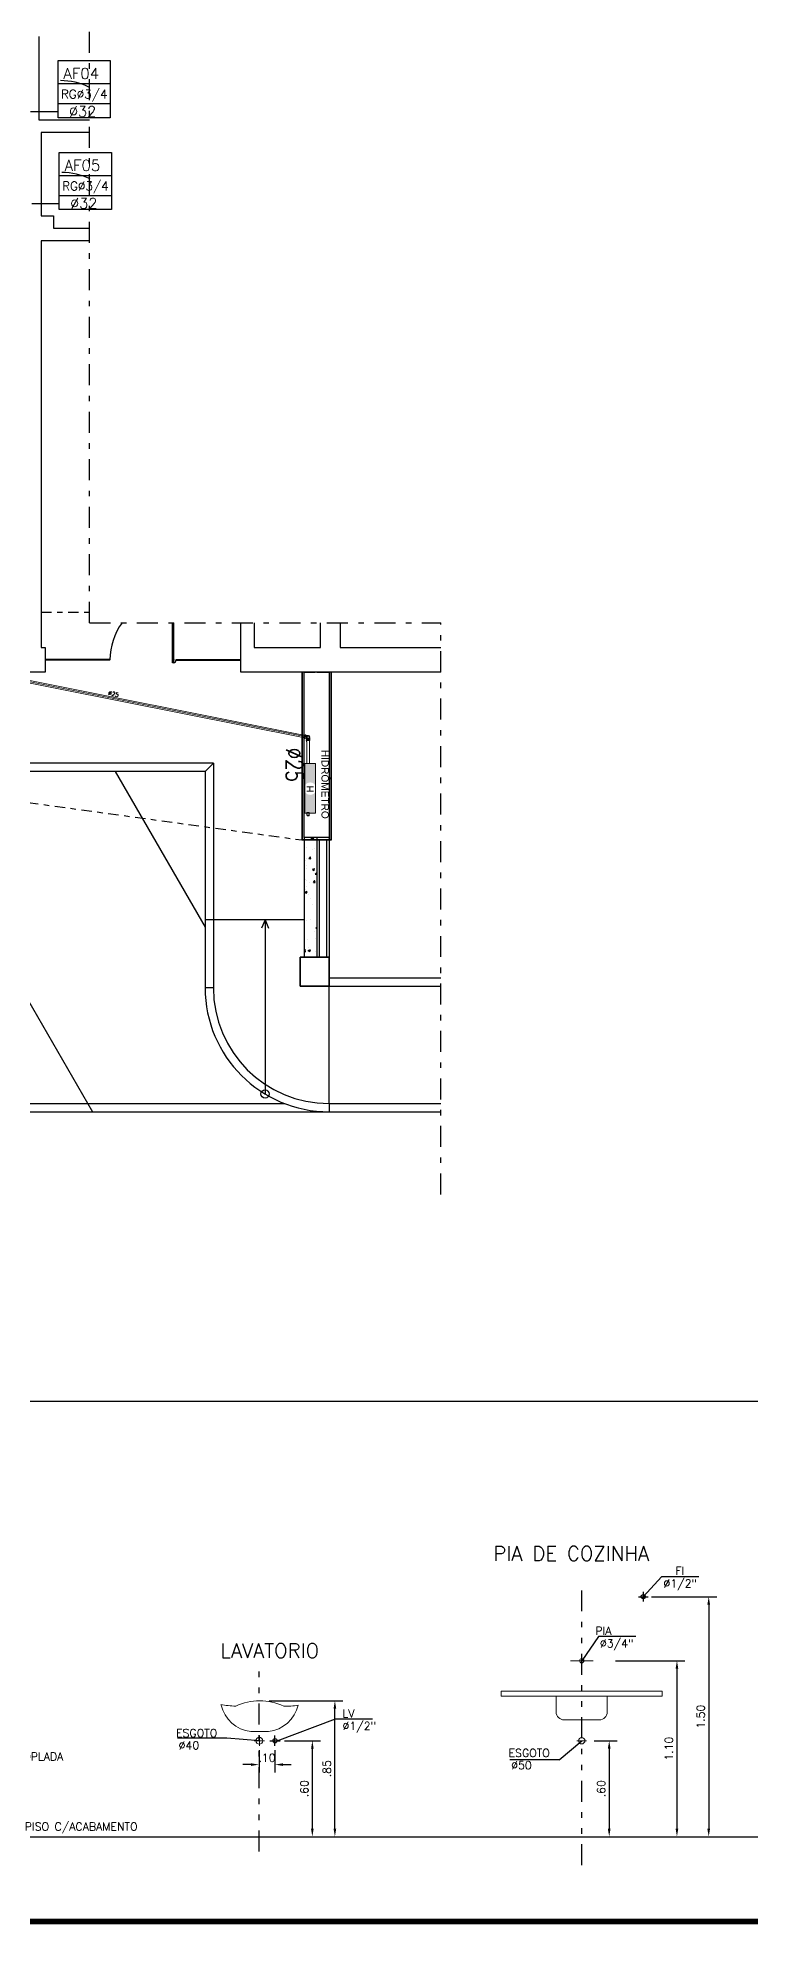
# Model space of a CAD drawing. Header units: millimetres. Extents: x 1573 to 2177, y 1587 to 1932.
# Drawn here: x 1906.67 to 1919.61, y 1873.28 to 1907.52 of the extents above; entities that cross this region are included whole.
import ezdxf
from ezdxf.enums import TextEntityAlignment as Align

# ---------------------------------------------------------------- set-up
doc = ezdxf.new("R2010")
doc.units = ezdxf.units.MM
doc.header["$LTSCALE"] = 0.03
doc.linetypes.add('DASHDOT', pattern=[25.4, 12.7, -6.35, 0, -6.35])
doc.linetypes.add('DIVIDE', pattern=[31.75, 12.7, -6.35, 0, -6.35, 0, -6.35])
for name, color, linetype in [('-HIDRO', 8, 'Continuous'), ('A-PEN-R', 1, 'Continuous'), ('AF', 2, 'Continuous'), ('CERC02', 3, 'Continuous'), ('LAYER8', 8, 'Continuous'), ("PRANCHA - PROJETU'S", 7, 'Continuous'), ('Prumadas_L', 1, 'Continuous'), ('Prumadas_Q', 3, 'Continuous'), ('Prumadas_T', 2, 'Continuous'), ('TUBELPAREDE', 2, 'Continuous'), ('TUBULAÇÃO_HIDRÁULICA', 5, 'Continuous')]:
    doc.layers.add(name, color=color, linetype=linetype)
for name, color, linetype, lineweight in [('BLOCOS HIDRAULICA', 4, 'Continuous', 9), ('Text', 250, 'Continuous', 100), ('TigreCad', 2, 'Continuous', 13)]:
    doc.layers.add(name, color=color, linetype=linetype, lineweight=lineweight)
doc.styles.add('100-25', font='ROMANS.shx', dxfattribs={"height": 0.12})
doc.styles.add('CARIMBO_DADOS', font='arial.ttf', dxfattribs={"height": 0.1})
doc.styles.add('REG80', font='romans.shx', dxfattribs={"width": 0.8, "height": 0.2})
doc.styles.add('ROMANS', font='romans.shx', dxfattribs={"height": 0.1})
doc.styles.add('TCTUBOS-TXT', font='txt.shx')

# ---------------------------------------------------------------- blocks, each defined once
blk = doc.blocks.new('ADFSGASDFG')
at = {"layer": "PRANCHA - PROJETU'S", "color": 4, "const_width": 0.1}
blk.add_lwpolyline([(279.078, 106.346), (359.678, 106.346), (359.678, 48.946), (279.078, 48.946)], close=True, dxfattribs=at)
blk = doc.blocks.new('22150324s')
at = {"layer": 'TigreCad', "linetype": 'Continuous'}
for p, q in [((-22, -34), (-19, -31)), ((-22, -38), (-22, -34)), ((0, -34), (-22, -34)), ((0, -38), (-22, -38)), ((0, -39), (-21, -39)), ((-19, -13), (-18, -12)), ((-19, -31), (-19, -13)), ((-17, -13), (-19, -13)), ((0, -31), (-19, -31)), ((19, -31), (0, -31)), ((22, -34), (0, -34)), ((22, -38), (0, -38)), ((21, -39), (0, -39)), ((19, -13), (17, -13)), ((19, -13), (18, -12)), ((19, -31), (19, -13)), ((22, -34), (19, -31)), ((22, -38), (22, -34))]:
    blk.add_line(p, q, dxfattribs=at)
for centre, radius, start, end in [((0, 0), 21.5, 90, 270), ((0, 0), 16, 0, 180), ((0, 0), 16, 180, 0), ((0, 0), 13.9, 0, 180), ((0, 0), 13.9, 180, 0), ((0, 0), 21.5, 270, 90), ((-21, -38), 0.5, 180, 270), ((21, -38), 0.5, 270.0005, 0.0006)]:
    blk.add_arc(centre, radius, start, end, dxfattribs=at)
blk = doc.blocks.new('10121817p')
at = {"layer": 'TigreCad', "linetype": 'Continuous'}
for p, q in [((-41, 16), (-41, 18)), ((-41, 18), (-10, 18)), ((-41, -16), (-41, 16)), ((-8, 18), (-2, 16)), ((-41, -16), (-41, -18)), ((-41, -18), (-10, -18)), ((-8, -18), (-2, -16))]:
    blk.add_line(p, q, dxfattribs=at)
for centre, radius, start, end in [((-10, 8), 10, 75, 90), ((0, 24), 8, 255.0001, 270.0001), ((-10, -8), 10, 270, 285), ((0, -24), 8, 90.0002, 105.0002)]:
    blk.add_arc(centre, radius, start, end, dxfattribs=at)
blk = doc.blocks.new('10121787p')
at = {"layer": 'TigreCad', "linetype": 'Continuous'}
for p, q in [((-38.568298, 14.2), (-6.34449, 14.2)), ((-38.568298, 14.2), (-38.568298, 12.5)), ((-38.568298, 12.5), (-38.568298, -12.5)), ((-6.34449, 14.2), (0, 12.5)), ((-6.34449, 14.2), (-6.34449, -14.2)), ((0, 12.5), (0, -12.5)), ((-38.568298, -14.2), (-38.568298, -12.5)), ((-38.568298, -14.2), (-6.34449, -14.2)), ((-6.34449, -14.2), (0, -12.5))]:
    blk.add_line(p, q, dxfattribs=at)

msp = doc.modelspace()

# ---------------------------------------------------------------- hatches: boundary and pattern name
at = {"layer": '-HIDRO'}
h = msp.add_hatch(color=256, dxfattribs=at)
h.dxf.hatch_style = 1
h.paths.add_polyline_path([(1911.47, 1896.007), (1911.47, 1892.964), (1912.007, 1892.964), (1912.007, 1896.007), (1912.001, 1896.007), (1912.001, 1892.97), (1911.476, 1892.97), (1911.476, 1896.007)])
at = {"layer": 'TigreCad'}
h = msp.add_hatch(color=256, dxfattribs=at)
h.paths.add_polyline_path([(1911.523, 1893.952), (1911.523, 1894.353), (1911.718, 1894.353), (1911.718, 1893.951, 0.270224), (1911.62, 1894.008, 0.265974)])
h.paths.add_polyline_path([(1911.523, 1893.453), (1911.523, 1893.838, 0.265974), (1911.62, 1893.783, 0.270224), (1911.718, 1893.84), (1911.718, 1893.453)])

# ---------------------------------------------------------------- linework, layer by layer
at = {"layer": '-HIDRO', "linetype": 'DASHDOT'}
for p, q in [((1907.613, 1896.907), (1907.613, 1918.275)), ((1907.613, 1896.907), (1913.988, 1896.907)), ((1913.988, 1886.53), (1913.988, 1896.907))]:
    msp.add_line(p, q, dxfattribs=at)
at = {"layer": '-HIDRO'}
for p, q in [((1906.692, 1907.545), (1906.692, 1906.032)), ((1906.692, 1906.032), (1907.613, 1906.032)), ((1907.613, 1905.807), (1906.736, 1905.807)), ((1906.736, 1905.807), (1906.736, 1904.29)), ((1906.736, 1904.29), (1906.961, 1904.29)), ((1906.961, 1904.29), (1906.961, 1904.065)), ((1907.613, 1903.84), (1906.736, 1903.84)), ((1906.736, 1903.84), (1906.736, 1896.457)), ((1906.961, 1904.065), (1907.613, 1904.065)), ((1909.123, 1896.177), (1909.123, 1896.907)), ((1909.138, 1896.907), (1909.138, 1896.177)), ((1910.361, 1896.007), (1910.361, 1896.907)), ((1910.601, 1896.907), (1910.601, 1896.457)), ((1911.806, 1896.457), (1911.806, 1896.907)), ((1912.164, 1896.907), (1912.164, 1896.457)), ((1906.736, 1896.457), (1906.811, 1896.457)), ((1906.811, 1896.457), (1906.811, 1896.007)), ((1907.986, 1896.24), (1906.811, 1896.24)), ((1907.986, 1896.225), (1906.811, 1896.225)), ((1907.986, 1896.225), (1907.986, 1896.24)), ((1909.119, 1896.24), (1909.117, 1896.24)), ((1909.117, 1896.24), (1909.117, 1896.225)), ((1909.117, 1896.225), (1909.119, 1896.225)), ((1909.119, 1896.195), (1909.119, 1896.27)), ((1909.119, 1896.27), (1909.123, 1896.27)), ((1909.119, 1896.225), (1909.119, 1896.24)), ((1909.143, 1896.27), (1909.138, 1896.27)), ((1909.143, 1896.195), (1909.143, 1896.27)), ((1909.143, 1896.225), (1909.143, 1896.24)), ((1909.143, 1896.24), (1909.145, 1896.24)), ((1909.145, 1896.225), (1909.143, 1896.225)), ((1909.145, 1896.24), (1909.145, 1896.225)), ((1909.186, 1896.225), (1909.186, 1896.24)), ((1909.186, 1896.24), (1910.361, 1896.24)), ((1909.186, 1896.225), (1910.361, 1896.225)), ((1910.601, 1896.457), (1911.806, 1896.457)), ((1912.164, 1896.457), (1913.988, 1896.457)), ((1906.811, 1896.007), (1904.979, 1896.007)), ((1909.123, 1896.195), (1909.119, 1896.195)), ((1909.138, 1896.177), (1909.123, 1896.177)), ((1909.143, 1896.195), (1909.138, 1896.195)), ((1913.988, 1896.007), (1910.361, 1896.007)), ((1911.47, 1896.007), (1911.47, 1892.964)), ((1911.476, 1896.007), (1911.476, 1892.97)), ((1911.513, 1893.007), (1911.513, 1896.007)), ((1911.513, 1896.007), (1911.708, 1896.007)), ((1911.513, 1896.002), (1911.518, 1896.007)), ((1911.738, 1896.007), (1911.963, 1896.007)), ((1911.963, 1896.007), (1911.963, 1893.007)), ((1912.001, 1892.97), (1912.001, 1896.007)), ((1912.007, 1892.964), (1912.007, 1896.007)), ((1909.863, 1894.357), (1893.356, 1894.357)), ((1909.713, 1894.207), (1893.506, 1894.207)), ((1904.101, 1894.207), (1907.667, 1888.03)), ((1908.082, 1894.207), (1909.713, 1891.382)), ((1909.713, 1894.207), (1909.863, 1894.357)), ((1909.713, 1894.207), (1909.713, 1890.28)), ((1909.863, 1894.357), (1909.863, 1890.28)), ((1911.47, 1892.964), (1912.007, 1892.964)), ((1911.476, 1892.97), (1912.001, 1892.97)), ((1911.513, 1893.007), (1911.513, 1892.97)), ((1911.963, 1893.007), (1911.513, 1893.007)), ((1911.513, 1892.964), (1911.513, 1890.837)), ((1911.55, 1892.954), (1911.55, 1892.954)), ((1911.56, 1892.819), (1911.56, 1892.819)), ((1911.633, 1892.997), (1911.644, 1893.007)), ((1911.633, 1892.997), (1911.684, 1892.99)), ((1911.657, 1892.784), (1911.657, 1892.784)), ((1911.684, 1892.989), (1911.682, 1893.007)), ((1911.692, 1892.818), (1911.692, 1892.818)), ((1911.738, 1893.007), (1911.738, 1892.97)), ((1911.738, 1892.964), (1911.738, 1890.837)), ((1911.783, 1892.964), (1911.783, 1890.837)), ((1911.918, 1892.964), (1911.918, 1890.837)), ((1911.955, 1893.007), (1911.963, 1893.016)), ((1911.963, 1893.007), (1911.963, 1892.97)), ((1911.963, 1892.964), (1911.963, 1890.837)), ((1911.542, 1892.593), (1911.542, 1892.593)), ((1911.544, 1892.493), (1911.544, 1892.493)), ((1911.546, 1892.439), (1911.546, 1892.439)), ((1911.553, 1892.629), (1911.553, 1892.629)), ((1911.598, 1892.625), (1911.625, 1892.658)), ((1911.598, 1892.625), (1911.632, 1892.622)), ((1911.629, 1892.621), (1911.622, 1892.657)), ((1911.662, 1892.432), (1911.702, 1892.448)), ((1911.689, 1892.41), (1911.701, 1892.445)), ((1911.539, 1892.248), (1911.539, 1892.248)), ((1911.548, 1892.23), (1911.548, 1892.23)), ((1911.553, 1892.124), (1911.553, 1892.124)), ((1911.602, 1892.19), (1911.602, 1892.19)), ((1911.661, 1892.429), (1911.689, 1892.41)), ((1911.677, 1892.195), (1911.704, 1892.228)), ((1911.677, 1892.195), (1911.711, 1892.192)), ((1911.708, 1892.191), (1911.701, 1892.227)), ((1911.709, 1892.345), (1911.738, 1892.376)), ((1911.709, 1892.346), (1911.738, 1892.342)), ((1911.738, 1892.188), (1911.738, 1892.188)), ((1911.522, 1892.015), (1911.55, 1891.996)), ((1911.523, 1892.018), (1911.563, 1892.033)), ((1911.525, 1891.868), (1911.525, 1891.868)), ((1911.532, 1892.058), (1911.532, 1892.058)), ((1911.55, 1891.996), (1911.562, 1892.03)), ((1911.595, 1891.983), (1911.595, 1891.983)), ((1911.624, 1891.898), (1911.624, 1891.898)), ((1911.661, 1891.786), (1911.661, 1891.786)), ((1909.863, 1891.512), (1909.713, 1891.512)), ((1911.513, 1891.512), (1909.863, 1891.512)), ((1910.801, 1891.512), (1910.735, 1891.365)), ((1910.801, 1891.512), (1910.801, 1888.354)), ((1910.801, 1891.512), (1910.866, 1891.365)), ((1911.518, 1891.678), (1911.518, 1891.678)), ((1911.546, 1891.507), (1911.546, 1891.507)), ((1911.633, 1891.529), (1911.633, 1891.529)), ((1911.571, 1891.157), (1911.571, 1891.157)), ((1911.704, 1891.302), (1911.704, 1891.302)), ((1911.714, 1891.176), (1911.714, 1891.176)), ((1911.721, 1891.383), (1911.721, 1891.383)), ((1911.724, 1891.37), (1911.738, 1891.36)), ((1911.725, 1891.373), (1911.738, 1891.378)), ((1911.438, 1890.837), (1911.963, 1890.837)), ((1911.438, 1890.312), (1911.438, 1890.837)), ((1911.963, 1890.837), (1911.438, 1890.837)), ((1911.438, 1890.837), (1911.438, 1890.312)), ((1911.513, 1890.951), (1911.532, 1890.974)), ((1911.513, 1890.94), (1911.539, 1890.938)), ((1911.536, 1890.937), (1911.529, 1890.973)), ((1911.564, 1890.951), (1911.564, 1890.951)), ((1911.585, 1890.956), (1911.613, 1890.937)), ((1911.586, 1890.959), (1911.626, 1890.974)), ((1911.593, 1891.01), (1911.593, 1891.01)), ((1911.613, 1890.937), (1911.625, 1890.971)), ((1911.713, 1890.934), (1911.713, 1890.934)), ((1911.963, 1890.837), (1911.963, 1890.312)), ((1911.963, 1890.312), (1911.963, 1890.837)), ((1911.963, 1890.462), (1913.988, 1890.462)), ((1909.863, 1890.28), (1909.713, 1890.28)), ((1911.963, 1890.312), (1911.438, 1890.312)), ((1911.438, 1890.312), (1911.963, 1890.312)), ((1911.963, 1890.312), (1913.988, 1890.312)), ((1911.963, 1888.18), (1911.963, 1890.312)), ((1888.925, 1888.03), (1913.988, 1888.03)), ((1892.064, 1888.18), (1911.156, 1888.18)), ((1911.963, 1888.18), (1913.988, 1888.18)), ((1911.963, 1888.18), (1911.963, 1888.03))]:
    msp.add_line(p, q, dxfattribs=at)
at = {"layer": '-HIDRO', "linetype": 'DASHDOT', "ltscale": 0.5}
for p, q in [((1906.736, 1897.098), (1907.613, 1897.098)), ((1895.805, 1895.107), (1911.47, 1892.964))]:
    msp.add_line(p, q, dxfattribs=at)
at = {"layer": '-HIDRO'}
for centre, radius in [((1909.131, 1896.232), 0.00441), ((1910.801, 1888.354), 0.075)]:
    msp.add_circle(centre, radius, dxfattribs=at)
for centre, radius, start, end in [((1907.089, 1905.546), 1.2, 64.5324, 90), ((1907.112, 1903.878), 1.2, 64.5324, 90), ((1909.131, 1896.232), 1.145, 143.8715, 179.9991), ((1909.13, 1896.233), 0.0563, 278.5833, 359.4644), ((1911.963, 1890.28), 2.25, 180, 270), ((1911.963, 1890.28), 2.1, 180, 270)]:
    msp.add_arc(centre, radius, start, end, dxfattribs=at)
at = {"layer": 'A-PEN-R'}
msp.add_line((1886.963, 1882.781), (1954.43, 1882.781), dxfattribs=at)
at = {"layer": 'BLOCOS HIDRAULICA'}
for p, q in [((1916.344, 1878.068), (1916.754, 1878.068)), ((1916.46, 1878.068), (1916.635, 1878.068)), ((1918.009, 1877.514), (1915.086, 1877.514)), ((1915.086, 1877.427), (1915.086, 1877.514)), ((1915.086, 1877.427), (1918.009, 1877.427)), ((1916.084, 1877.427), (1916.084, 1877.138)), ((1917.011, 1877.427), (1917.011, 1877.138)), ((1918.009, 1877.427), (1918.009, 1877.514)), ((1916.229, 1876.992), (1916.866, 1876.992)), ((1910.605, 1876.616), (1910.79, 1876.616)), ((1916.46, 1876.616), (1916.635, 1876.616))]:
    msp.add_line(p, q, dxfattribs=at)
at = {"layer": 'BLOCOS HIDRAULICA', "linetype": 'DIVIDE'}
msp.add_line((1910.697, 1876.524), (1910.697, 1876.709), dxfattribs=at)
at = {"layer": 'BLOCOS HIDRAULICA'}
for centre, radius in [((1916.548, 1878.068), 0.0388), ((1910.697, 1876.616), 0.0607), ((1916.548, 1876.616), 0.0583)]:
    msp.add_circle(centre, radius, dxfattribs=at)
for centre, radius, start, end in [((1910.357, 1879.291), 2.051, 259.8389, 267.4965), ((1910.601, 1877.391), 0.609, 192.0404, 264.6167), ((1910.703, 1876.346), 0.996, 64.0686, 115.9314), ((1910.803, 1877.391), 0.609, 275.3833, 347.9596), ((1911.198, 1878.103), 0.863, 266.0429, 283.4487), ((1916.229, 1877.138), 0.145, 180, 270), ((1916.866, 1877.138), 0.145, 270, 0), ((1910.702, 1866.216), 10.569, 89.1423, 90.8577)]:
    msp.add_arc(centre, radius, start, end, dxfattribs=at)
at = {"layer": 'LAYER8'}
for p, q in [((1918.002, 1879.594), (1917.664, 1879.23)), ((1918.002, 1879.594), (1918.676, 1879.594)), ((1917.577, 1879.23), (1917.751, 1879.23)), ((1917.577, 1879.23), (1917.751, 1879.23)), ((1917.664, 1879.317), (1917.664, 1879.143)), ((1916.855, 1878.505), (1916.549, 1878.068)), ((1917.53, 1878.505), (1916.855, 1878.505)), ((1911.02, 1876.616), (1912.079, 1877.011)), ((1912.079, 1877.011), (1912.753, 1877.011)), ((1910.109, 1876.664), (1909.214, 1876.664)), ((1910.697, 1876.616), (1910.109, 1876.664)), ((1910.889, 1876.616), (1911.074, 1876.616)), ((1916.137, 1876.271), (1916.548, 1876.616)), ((1916.137, 1876.271), (1915.242, 1876.271))]:
    msp.add_line(p, q, dxfattribs=at)
at = {"layer": 'LAYER8', "linetype": 'DIVIDE'}
for p, q in [((1916.548, 1874.355), (1916.548, 1879.34)), ((1910.691, 1874.603), (1910.691, 1877.92)), ((1910.981, 1876.524), (1910.981, 1876.709))]:
    msp.add_line(p, q, dxfattribs=at)
at = {"layer": 'LAYER8', "linetype": 'ByBlock'}
for p, q in [((1917.817, 1879.23), (1918.998, 1879.23)), ((1918.853, 1879.085), (1918.853, 1875.019)), ((1917.164, 1878.068), (1918.421, 1878.068)), ((1918.276, 1877.923), (1918.276, 1875.019)), ((1910.878, 1877.342), (1912.213, 1877.342)), ((1912.068, 1875.019), (1912.068, 1877.197)), ((1910.691, 1876.442), (1910.691, 1876.037)), ((1910.981, 1876.442), (1910.981, 1876.037)), ((1911.155, 1876.616), (1911.804, 1876.616)), ((1911.659, 1875.019), (1911.659, 1876.471)), ((1916.775, 1876.616), (1917.192, 1876.616)), ((1917.047, 1876.471), (1917.047, 1875.019)), ((1910.546, 1876.182), (1910.4, 1876.182)), ((1911.126, 1876.182), (1911.272, 1876.182))]:
    msp.add_line(p, q, dxfattribs=at)
at = {"layer": 'LAYER8', "color": 2}
msp.add_lwpolyline([(1907.218, 1874.874), (1908.263, 1874.874), (1913.413, 1874.874), (1918.754, 1874.874), (1923.19, 1874.874), (1928.244, 1874.874), (1932.981, 1874.874)], dxfattribs=at)
at = {"layer": 'LAYER8'}
for centre in [(1917.664, 1879.23), (1910.981, 1876.616)]:
    msp.add_circle(centre, 0.0388, dxfattribs=at)
at = {"layer": 'LAYER8', "linetype": 'ByBlock'}
for points in [[(1918.828, 1879.085), (1918.877, 1879.085), (1918.853, 1879.23)], [(1918.252, 1877.923), (1918.3, 1877.923), (1918.276, 1878.068)], [(1912.044, 1877.197), (1912.092, 1877.197), (1912.068, 1877.342)], [(1911.635, 1876.471), (1911.683, 1876.471), (1911.659, 1876.616)], [(1917.022, 1876.471), (1917.071, 1876.471), (1917.047, 1876.616)], [(1910.546, 1876.206), (1910.546, 1876.158), (1910.691, 1876.182)], [(1911.126, 1876.206), (1911.126, 1876.158), (1910.981, 1876.182)], [(1911.635, 1875.019), (1911.683, 1875.019), (1911.659, 1874.874)], [(1912.044, 1875.019), (1912.092, 1875.019), (1912.068, 1874.874)], [(1917.022, 1875.019), (1917.071, 1875.019), (1917.047, 1874.874)], [(1918.252, 1875.019), (1918.3, 1875.019), (1918.276, 1874.874)], [(1918.828, 1875.019), (1918.877, 1875.019), (1918.853, 1874.874)]]:
    msp.add_solid(points, dxfattribs=at)
at = {"layer": 'Prumadas_L'}
for p, q in [((1907.044, 1906.693), (1907.99, 1906.693)), ((1906.545, 1906.184), (1907.044, 1906.185)), ((1907.044, 1906.33), (1907.99, 1906.33)), ((1907.066, 1905.025), (1908.013, 1905.025)), ((1906.568, 1904.516), (1907.066, 1904.517)), ((1907.066, 1904.662), (1908.013, 1904.662))]:
    msp.add_line(p, q, dxfattribs=at)
at = {"layer": 'Prumadas_Q'}
for p, q in [((1907.044, 1907.112), (1907.99, 1907.112)), ((1907.044, 1906.073), (1907.044, 1907.112)), ((1907.99, 1907.112), (1907.99, 1906.073)), ((1907.99, 1906.073), (1907.044, 1906.073)), ((1907.066, 1905.444), (1908.013, 1905.444)), ((1907.066, 1904.405), (1907.066, 1905.444)), ((1908.013, 1905.444), (1908.013, 1904.405)), ((1908.013, 1904.405), (1907.066, 1904.405))]:
    msp.add_line(p, q, dxfattribs=at)
at = {"layer": 'TigreCad'}
for p, q in [((1911.529, 1894.863), (1891.258, 1898.91)), ((1891.258, 1898.881), (1911.525, 1894.84)), ((1911.52, 1894.816), (1891.258, 1898.853)), ((1911.558, 1894.742), (1911.558, 1894.353)), ((1911.606, 1894.742), (1911.606, 1894.353))]:
    msp.add_line(p, q, dxfattribs=at)
msp.add_lwpolyline([(1911.718, 1894.353), (1911.523, 1894.353), (1911.523, 1893.453), (1911.718, 1893.453)], close=True, dxfattribs=at)
at = {"layer": 'TUBELPAREDE'}
msp.add_line((1903.944, 1874.874), (1907.218, 1874.874), dxfattribs=at)

# ---------------------------------------------------------------- block references
at = {"layer": 'AF', "ltscale": 100, "xscale": 0.0015, "yscale": 0.0015, "zscale": 0.0015, "rotation": 270.0000000000006}
msp.add_blockref('10121787p', (1911.582, 1893.405), dxfattribs=at)
at = {"layer": "PRANCHA - PROJETU'S", "color": 1}
msp.add_blockref('ADFSGASDFG', (1607.877, 1824.388), dxfattribs=at)
at = {"layer": 'TigreCad', "xscale": 0.00149994, "yscale": 0.00149994, "zscale": 0.00149994, "rotation": 258.7340637178114}
msp.add_blockref('22150324s', (1911.582, 1894.828), dxfattribs=at)
at = {"layer": 'TigreCad', "xscale": 0.00149994, "yscale": 0.00149994, "zscale": 0.00149994}
msp.add_blockref('22150324s', (1911.582, 1894.828), dxfattribs=at)
at = {"layer": 'TUBULAÇÃO_HIDRÁULICA', "xscale": 0.00149994, "yscale": 0.00149994, "zscale": 0.00149994, "rotation": 270}
msp.add_blockref('10121817p', (1911.582, 1894.742), dxfattribs=at)

# ---------------------------------------------------------------- texts
at = {"layer": '-HIDRO', "style": '100-25'}
msp.add_text('H', height=0.126, rotation=90, dxfattribs=at).set_placement((1911.682, 1893.83))
at = {"ltscale": 100, "style": 'TCTUBOS-TXT'}
msp.add_text('%%C25', height=0.075, rotation=347.1469, dxfattribs=at).set_placement((1908.042, 1895.578), align=Align.CENTER)
at = {"style": 'REG80', "width": 0.8}
msp.add_text('%%C25', height=0.3, rotation=270, dxfattribs=at).set_placement((1911.182, 1894.329), align=Align.CENTER)
at = {"style": 'CARIMBO_DADOS'}
msp.add_text('HIDRÔMETRO', height=0.1312, rotation=270, dxfattribs=at).set_placement((1911.825, 1894.601))
at = {"layer": 'CERC02', "style": 'ROMANS'}
for s, p in [('FI', (1918.248, 1879.772)), ('%%C1/2"', (1918.031, 1879.544)), ('PIA', (1916.795, 1878.683)), ('%%C3/4"', (1916.878, 1878.455)), ('LV', (1912.206, 1877.184)), ('ESGOTO', (1909.186, 1876.827)), ('%%C1/2"', (1912.206, 1876.957)), ('COM CAIXA ACOPLADA', (1905.023, 1876.4)), ('%%C40', (1909.232, 1876.604)), ('ESGOTO', (1915.221, 1876.466)), ('%%C50', (1915.267, 1876.243)), ('PISO C/ACABAMENTO', (1906.439, 1875.13))]:
    msp.add_text(s, height=0.1452, dxfattribs=at).set_placement(p, align=Align.TOP_LEFT)
at = {"layer": 'LAYER8', "linetype": 'ByBlock', "style": 'ROMANS'}
for s, p in [('1.50', (1918.707, 1877.052)), ('1.10', (1918.131, 1876.471)), ('.85', (1911.923, 1876.108)), ('.60', (1911.514, 1875.745)), ('.60', (1916.901, 1875.745))]:
    msp.add_text(s, height=0.1452, rotation=90, dxfattribs=at).set_placement(p, align=Align.MIDDLE_CENTER)
msp.add_text('.10', height=0.1452, dxfattribs=at).set_placement((1910.836, 1876.307), align=Align.MIDDLE_CENTER)
at = {"layer": 'Prumadas_T', "style": 'ROMANS'}
for s, height, p in [('AF04', 0.1984, (1907.464, 1906.776)), ('RG%%C3/4', 0.1588, (1907.518, 1906.422)), ('%%C32', 0.1921, (1907.489, 1906.09)), ('AF05', 0.1984, (1907.486, 1905.108)), ('RG%%C3/4', 0.1588, (1907.541, 1904.754)), ('%%C32', 0.1921, (1907.511, 1904.422))]:
    msp.add_text(s, height=height, rotation=0, dxfattribs=at).set_placement(p, align=Align.CENTER)
at = {"layer": 'Text', "style": 'ROMANS'}
for s, height, p in [('PIA DE COZINHA', 0.26136, (1914.946, 1880.144)), ('LAVATORIO', 0.2614, (1909.99, 1878.383))]:
    msp.add_text(s, height=height, dxfattribs=at).set_placement(p, align=Align.TOP_LEFT)

doc.saveas('drawing.dxf')
